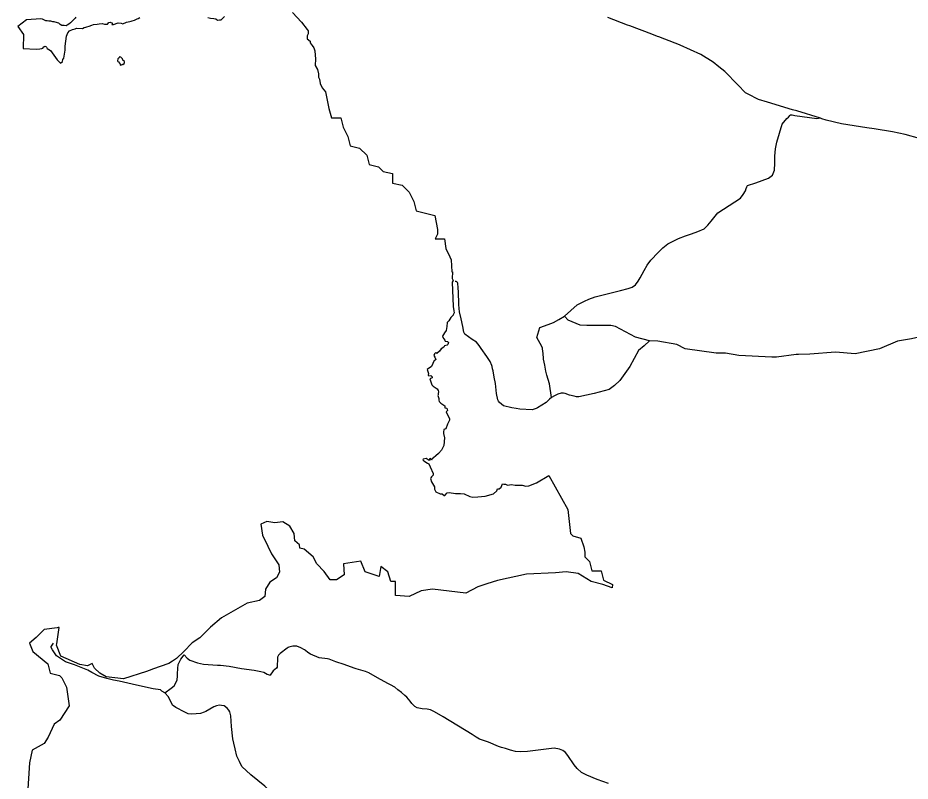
# Model space of a CAD drawing. Extents: x 0 to 452, y 0 to 685.
# Drawn here: x 103.6 to 170.4, y 365.3 to 422.4 of the extents above; entities that cross this region are included whole.
import ezdxf

# ---------------------------------------------------------------- set-up
doc = ezdxf.new("R2010")
doc.units = 0
doc.layers.get('0').update_dxf_attribs({"linetype": 'CONTINUOUS'})

msp = doc.modelspace()

# ---------------------------------------------------------------- linework, layer by layer
at = {"color": 7}
for points in [[(124.199826, 422.830625), (124.862387, 422.105226), (125.296745, 421.550703), (125.370608, 421.472431), (125.366198, 421.369905), (125.360686, 421.229896), (125.283516, 421.094297), (125.283516, 420.861684), (125.511719, 420.6875), (125.520538, 420.551901), (125.675981, 420.372205), (125.797248, 420.188099), (125.855677, 419.965408), (125.898672, 419.631371), (125.908594, 419.360174), (125.900877, 418.856363), (126.060729, 418.557604), (126.151129, 418.250026), (126.142309, 417.985443), (126.221684, 417.837717), (126.269088, 417.505885), (126.417917, 417.19059), (126.673681, 416.906163), (126.919523, 415.651597), (127.101424, 414.950451), (127.801467, 414.955963), (127.981163, 414.254818), (128.336146, 413.554774), (128.516944, 412.853628), (129.21809, 412.683854), (129.747257, 412.1602), (129.928056, 411.460156), (130.629201, 411.28928), (130.981979, 410.939809), (131.683125, 410.770035), (131.687535, 410.067787), (132.389783, 409.898012), (132.917847, 409.374357), (133.273932, 408.674314), (133.454731, 407.973168), (134.857023, 407.63362)], [(107.98197, 422.488871), (107.932361, 422.407292), (107.907005, 422.381936), (107.589505, 422.069948), (107.44178, 421.947578), (107.334844, 421.886944), (107.243342, 421.846155), (107.103333, 421.848359), (106.934662, 421.858281), (106.817804, 421.935451), (106.705356, 422.029158), (106.617162, 422.069948), (106.35809, 422.140503), (106.245643, 422.140503), (106.099019, 422.185703), (105.954601, 422.19342), (105.84105, 422.207752), (105.724193, 422.219878), (105.481658, 422.327917), (105.362595, 422.34776), (104.286623, 422.281614), (103.638394, 421.774496), (104.06724, 421.192413), (104.040781, 420.139592), (105.01533, 420.096597), (105.284323, 420.110929), (105.439766, 420.12967), (105.498194, 420.161641), (105.57316, 420.255347), (105.665764, 420.304957), (105.7275, 420.298342), (105.774905, 420.225582), (105.821207, 420.135182), (106.094609, 419.985252), (106.577474, 419.292925), (106.824418, 419.034957), (106.991988, 419.167248), (107.011832, 419.311667), (107.07908, 419.415295), (107.182708, 420.003993), (107.171684, 420.315981), (107.267595, 421.0502), (107.372326, 421.320295), (107.506823, 421.452587), (107.733924, 421.571649), (107.926849, 421.615746), (108.039297, 421.656537), (108.470347, 421.633385), (108.601537, 421.714965), (108.720599, 421.728194), (108.799974, 421.765677), (108.987387, 421.819696), (109.186927, 421.890252), (109.299375, 421.927734), (109.580495, 421.949783), (109.726016, 421.986163), (109.949809, 422.003802), (110.125095, 421.956398), (110.357708, 421.964114), (110.4448, 422.088689), (110.556146, 422.109635), (110.714896, 422.031363), (110.676311, 421.943168), (110.787656, 421.92553), (111.152561, 422.049002), (111.36092, 422.028056), (111.502031, 421.992778), (111.76441, 422.11625), (112.024583, 422.158142), (112.112778, 422.176884), (112.202075, 422.198932), (112.36303, 422.268385), (112.572491, 422.35658), (112.650764, 422.389653), (112.758802, 422.450287)], [(117.865261, 422.452491), (118.058186, 422.400677), (118.294106, 422.380833), (118.455061, 422.351068), (118.580738, 422.271693), (118.720747, 422.27941), (118.865165, 422.286024), (118.98533, 422.421623), (119.111007, 422.523047)], [(111.503134, 418.952274), (111.604557, 419.009601), (111.622196, 419.077951), (111.607865, 419.156224), (111.494314, 419.271979), (111.462344, 419.375607), (111.346588, 419.496875), (111.250677, 419.515616), (111.199965, 419.402066), (111.127205, 419.361276), (111.098542, 419.22678), (111.12059, 419.154019), (111.204375, 419.129766), (111.233038, 419.064722), (111.281545, 419.038264), (111.28375, 418.926918), (111.327847, 418.893845), (111.388481, 418.914792), (111.417144, 418.958889), (111.465651, 418.934635), (111.503134, 418.952274)], [(134.857023, 407.63362), (135.040026, 406.580799), (135.042231, 406.229123), (134.870252, 405.877448), (135.465564, 405.880755), (135.570295, 405.881857), (135.664002, 405.1752)], [(135.664002, 405.1752), (135.96717, 404.543507), (136.073004, 404.320816), (136.129227, 403.426745), (136.177734, 403.422335), (136.131432, 402.917422), (136.215217, 402.771901), (136.13474, 402.631892), (136.217422, 400.809575), (136.270338, 400.488767), (136.294592, 400.342144), (136.218524, 400.197726), (136.205295, 400.183394), (136.036623, 399.992674), (135.902127, 399.754549), (135.761016, 399.634384)], [(135.761016, 399.634384), (135.741172, 399.321293), (135.687153, 399.023637), (135.569193, 398.839531), (135.430287, 398.596996), (135.451233, 398.49447), (135.60447, 398.30375), (135.630929, 398.224375), (135.792986, 398.191302), (135.85803, 398.127361), (135.829366, 397.975226), (135.759913, 397.933333), (135.570295, 397.876007), (135.529505, 397.780095), (135.315634, 397.644496), (135.192162, 397.46921), (134.991519, 397.296128), (134.914349, 397.366684), (134.822847, 397.286207), (134.775443, 397.161632), (134.843793, 397.017213), (134.912144, 396.84303), (134.868047, 396.791215), (134.797491, 396.773576), (134.606771, 396.335912), (134.280451, 396.104401), (134.378568, 395.803437), (134.33888, 395.67776), (134.386285, 395.640278), (134.54724, 395.653507), (134.634332, 395.5598), (134.644254, 395.47822), (134.482196, 395.397743), (134.608976, 394.96559), (134.718116, 394.868576), (135.021285, 394.65691), (135.09184, 394.536745), (135.129323, 394.440833), (135.090738, 394.314054), (135.098455, 394.201606), (135.057665, 394.159713), (135.142552, 393.94033), (135.144757, 393.81796), (135.178932, 393.7), (135.293585, 393.57763), (135.586832, 393.3825), (135.596754, 393.240287), (135.734557, 393.199496), (135.770938, 393.128941), (135.787474, 393.025312), (135.705894, 392.930503), (135.934097, 392.420078), (135.946224, 392.315347), (135.790781, 392.016588), (135.670616, 391.656094), (135.523993, 391.603177), (135.498637, 391.424583), (135.49974, 391.31434), (135.5725, 390.985816), (135.515174, 390.421371), (135.354219, 390.056467), (135.116094, 389.823854), (134.908837, 389.644158), (134.735755, 389.492023), (134.636537, 389.426979), (134.596849, 389.311224), (134.529601, 389.430287), (134.443611, 389.421467), (134.411641, 389.296892), (134.197769, 389.438003), (133.977283, 389.383984), (133.942005, 389.33217), (134.023585, 389.257205), (134.285963, 389.103967), (134.395104, 389.043333), (134.499835, 388.81072), (134.712604, 388.312422), (134.710399, 388.199974), (134.597951, 388.070989), (134.553854, 387.992717), (134.529601, 387.932083), (134.602361, 387.702778), (134.820643, 387.320234), (134.828359, 387.141641), (134.924271, 386.944306), (135.253898, 386.794375), (135.392804, 386.804297), (135.544939, 386.675312), (135.602266, 386.67421), (135.758811, 386.871545), (135.925278, 386.883672), (136.403733, 386.808707), (136.775252, 386.826345), (137.032118, 386.79658), (137.47309, 386.586016), (137.692474, 386.543021), (138.070608, 386.559557), (138.621823, 386.615781), (139.236979, 386.803194), (139.482821, 387.014861), (139.54566, 387.168099), (139.65921, 387.158177), (139.803629, 387.302595), (139.913872, 387.539618), (140.016398, 387.510955), (140.129948, 387.530799), (140.2898, 387.451424), (140.587457, 387.506545), (140.857552, 387.452526), (141.393333, 387.449219), (141.653507, 387.380868), (141.891632, 387.392995), (142.456076, 387.617891), (143.378811, 388.163594), (144.805356, 385.619184)], [(144.805356, 385.619184), (145.003793, 383.829939), (145.180182, 383.656857), (145.783212, 383.463932), (145.984957, 382.82783), (146.063229, 382.43316), (146.066537, 382.083689), (146.418212, 381.734219), (146.599011, 381.033073), (147.299054, 381.038585), (147.477648, 380.337439), (148.152335, 380.014427), (148.112648, 379.750946)], [(123.985955, 384.377847), (123.473325, 384.707474), (122.881319, 384.630304), (122.271675, 384.727318), (121.825191, 384.53329), (121.95197, 383.689931), (122.338924, 382.886259), (122.629965, 382.304175), (123.182283, 381.490582), (123.210946, 380.938264), (122.988255, 380.502804), (122.494366, 380.191918), (122.174662, 379.649523), (122.112925, 379.101614), (121.728177, 378.797344), (120.80875, 378.622057), (118.879497, 377.508602), (118.065903, 376.820686), (117.262231, 376.025833), (116.680148, 375.628958), (116.060582, 374.998368), (115.510469, 374.472509), (115.201788, 374.266354), (114.936102, 374.08776)], [(130.672196, 380.618559), (129.62599, 380.948186), (129.305182, 381.743038), (128.017543, 381.54901), (128.051719, 380.72329), (127.493889, 380.367205), (127.003307, 380.365), (126.553516, 380.976849), (126.021042, 381.54901), (125.749844, 382.081484), (125.061927, 382.653646), (124.742222, 382.720894), (124.709149, 382.981068), (124.374011, 383.283134), (124.30566, 383.835451), (123.985955, 384.377847)], [(148.112648, 379.750946), (147.408194, 380.00671), (146.554913, 380.239323), (145.564931, 380.84125), (144.663143, 380.966927), (143.878212, 380.889757), (141.698707, 380.792743), (139.528021, 380.298854), (138.733168, 380.056319), (138.065095, 379.833628), (137.173229, 379.349662), (134.682838, 379.659444), (133.820738, 379.523845), (132.920052, 379.107127), (131.912431, 379.17217), (131.904713, 380.226094), (131.554141, 380.223889), (131.321528, 380.948186), (130.807795, 381.354982), (130.672196, 380.618559)], [(114.936102, 374.08776), (113.723429, 373.675451), (113.656181, 373.650095), (113.261511, 373.501267), (111.55605, 372.94454), (110.239748, 373.099982), (109.763498, 373.37559), (109.37875, 373.740495), (109.201259, 374.088863), (108.852891, 373.911371), (108.270807, 374.015), (106.851979, 374.642283), (106.537787, 375.455877), (106.556528, 375.577144), (106.735122, 376.789818), (106.659054, 376.779896), (106.584088, 376.768871), (105.604028, 376.633273), (105.01974, 376.045677), (104.510417, 375.60691), (104.752951, 374.987344), (105.876328, 374.064609), (106.057127, 373.363463), (106.758273, 373.192587), (106.933559, 373.019505), (107.289644, 372.320564), (107.483672, 370.920477), (106.783629, 369.858837), (106.36691, 369.541337), (105.902787, 368.587734), (105.607335, 368.114792), (104.700035, 367.608776), (104.522543, 366.665095), (104.360486, 364.298177)]]:
    msp.add_lwpolyline(points, dxfattribs=at)
at = {"color": 2}
for points in [[(151.599636, 421.00941), (151.502622, 421.04579), (151.080391, 421.205642), (149.434462, 421.826311), (149.262483, 421.892457), (147.789636, 422.466823)], [(152.90822, 420.512213), (152.840972, 420.537569), (151.599636, 421.00941)], [(171.112656, 413.394922), (170.039991, 413.696988), (169.089696, 413.89763), (167.728194, 414.111502), (167.175877, 414.198594), (165.291823, 414.507274), (164.140886, 414.77737), (163.814566, 414.875486), (163.697708, 414.910764), (161.927205, 415.473003), (161.624037, 415.533637), (159.73447, 416.123437), (159.076319, 416.329592), (158.300208, 416.726467), (158.096259, 416.831198), (157.517483, 417.417691), (156.544037, 418.405469), (156.108576, 418.760451), (155.672014, 419.116537), (154.753689, 419.695312), (153.209184, 420.397561), (152.90822, 420.512213)], [(159.806129, 410.432691), (160.104887, 410.648767), (160.277969, 411.034618), (160.297812, 411.56158), (160.281276, 412.086337), (160.330886, 412.619913), (160.452153, 413.122621), (160.846823, 414.463177), (161.199601, 414.885408), (161.312049, 414.992344), (161.438828, 415.138967)], [(163.697708, 414.910764), (163.444149, 414.860052), (161.790504, 415.103689), (161.585451, 415.147787), (161.438828, 415.138967)], [(144.54408, 400.099609), (145.498785, 400.945174), (146.04559, 401.220781), (146.375217, 401.370712), (146.852569, 401.55592), (148.734418, 402.012326), (149.316502, 402.157847), (149.621875, 402.27691), (149.85559, 402.452196), (150.068359, 402.727804), (150.217187, 402.976953), (150.501615, 403.518246), (150.738637, 403.904097), (151.020859, 404.283333), (151.56546, 404.867621), (151.917136, 405.210477), (152.27763, 405.507031), (153.093429, 405.91934), (153.59283, 406.11888), (154.047031, 406.27322), (154.528793, 406.435278), (154.996224, 406.637023), (155.279549, 406.901606), (155.523186, 407.203672), (156.021484, 407.830955), (157.72033, 408.927873), (157.929792, 409.202378), (158.086337, 409.492318), (158.148073, 409.65658), (158.205399, 409.77013), (158.256111, 409.884783), (158.862448, 410.09204)], [(158.862448, 410.09204), (159.806129, 410.432691)], [(136.671623, 400.670668), (136.653984, 400.977144), (136.631936, 401.308976), (136.622014, 401.603325), (136.61099, 401.881137), (136.586736, 402.24053), (136.56138, 402.534878), (136.545946, 402.624175), (136.500747, 402.669375), (136.446727, 402.696936), (136.399323, 402.70355), (136.357431, 402.691424)], [(143.169349, 393.62283), (142.517812, 393.239184), (142.424106, 393.188472), (142.118733, 393.084844), (141.212535, 393.126736), (140.93362, 393.174141), (140.599583, 393.234774), (139.991042, 393.390217), (139.673542, 393.641571), (139.615113, 393.724253), (139.561094, 393.833394), (139.467387, 394.309644), (139.384705, 395.044965), (139.293203, 395.528932), (139.205009, 396.006285), (139.170833, 396.150703), (139.130043, 396.322682), (139.099175, 396.405364), (138.990035, 396.698611), (138.7475, 397.071232), (138.306528, 397.677569), (138.1577, 397.90908), (137.962569, 398.14059), (137.63184, 398.356667), (137.079523, 398.756849), (137.013377, 398.910087), (136.951641, 399.319088), (136.803915, 399.890148), (136.699184, 400.433646), (136.671623, 400.670668)], [(143.429523, 395.037248), (143.22888, 395.690989), (143.164939, 395.980929), (143.131866, 396.135269), (143.06572, 396.437335), (142.969809, 396.87059), (142.945556, 397.349045), (142.937838, 397.406371), (142.895946, 397.735998), (142.717352, 398.052396), (142.486944, 398.492266), (142.705226, 399.254045), (143.31487, 399.466814), (143.730486, 399.626667), (144.117439, 399.851562), (144.54408, 400.099609)], [(148.366207, 399.324601), (148.010122, 399.395156), (146.965018, 399.400668), (146.226389, 399.388542), (145.711554, 399.421614), (144.832917, 399.798646), (144.54408, 400.099609)], [(171.938377, 398.690703), (171.260382, 398.569436), (170.512934, 398.402969), (169.474444, 398.21776), (168.132787, 397.657726), (166.311571, 397.26967), (164.81888, 397.405269), (162.900651, 397.261953), (162.052882, 397.235495), (161.89303, 397.231085), (160.404748, 397.040364), (160.226155, 397.017213), (160.070712, 397.026033), (157.607882, 397.159427), (156.590338, 397.318177), (155.906832, 397.324792), (153.585113, 397.66434), (152.965547, 397.966406), (151.52908, 398.221068), (150.922743, 398.253038), (149.86441, 398.525338), (148.366207, 399.324601)], [(150.922743, 398.253038), (150.507127, 397.878212), (150.080486, 397.519922), (149.427847, 396.337014), (148.680399, 395.280885), (148.297856, 394.897239), (147.898776, 394.610607), (146.768785, 394.311849), (145.621155, 394.04947), (145.44697, 394.05388), (145.276094, 394.09908), (144.935443, 394.190582), (144.605816, 394.312951), (144.464705, 394.343819), (144.310365, 394.329488), (144.054601, 394.250113), (143.812066, 394.140972), (143.583863, 394.01309), (143.427318, 393.878594), (143.169349, 393.62283)], [(143.583863, 394.01309), (143.429523, 395.037248)], [(106.228004, 375.109713), (106.114453, 375.331302), (106.155243, 375.386424), (106.316198, 375.60691)], [(126.814792, 374.442743), (126.193021, 374.526528), (125.541484, 374.795521), (125.337535, 374.915686), (125.173273, 375.073333), (125.091693, 375.127352), (124.824905, 375.260746), (124.518429, 375.388628), (124.209748, 375.39855), (124.016823, 375.336814), (123.918707, 375.304844), (123.872405, 375.290512), (123.794132, 375.233186), (123.264965, 374.84513), (123.145903, 374.721658), (123.077552, 374.569523), (123.075347, 374.422899), (123.053299, 373.92901), (123.048889, 373.81987), (122.991563, 373.751519), (122.743516, 373.53434), (122.524132, 373.210226)], [(117.71092, 370.491632), (117.575321, 370.438715), (117.314045, 370.351623), (116.650382, 370.300912), (116.379184, 370.32296), (116.12783, 370.450842), (115.471884, 370.798107), (115.201788, 370.973394), (114.90303, 371.600677), (114.635139, 371.899436), (114.41796, 372.019601), (114.319844, 372.130946), (113.768629, 372.198194), (112.529497, 372.462778), (111.217604, 372.764844), (110.799783, 372.846424), (110.304792, 372.959974), (109.69184, 373.138568), (109.181415, 373.417482), (108.885963, 373.601588), (107.884957, 373.989644), (107.198143, 374.213437), (106.541094, 374.676458), (106.228004, 375.109713)], [(115.583229, 373.320469), (115.617405, 373.719549), (115.632838, 374.016102), (115.827969, 374.415182), (116.07822, 374.750321)], [(116.07822, 374.750321), (116.309731, 374.503377), (116.503759, 374.347934), (117.085842, 374.13296), (117.522405, 374.048073), (118.577431, 373.973107), (118.800122, 373.979722), (119.442838, 373.902552), (120.385417, 373.723958), (121.320278, 373.603793), (121.821884, 373.490243), (122.045677, 373.439531)], [(131.325937, 372.588455), (130.556441, 373.03053), (129.906007, 373.386614), (129.656858, 373.495755), (129.30849, 373.588359), (128.966736, 373.696398), (128.796962, 373.751519), (128.052821, 374.007283), (127.446484, 374.220052), (126.947083, 374.425104), (126.814792, 374.442743)], [(115.577717, 373.219045), (115.583229, 373.320469)], [(122.045677, 373.439531), (122.300338, 373.289601), (122.524132, 373.210226)], [(114.635139, 371.899436), (115.109184, 372.242292), (115.346207, 372.419783), (115.551259, 372.838707), (115.57441, 373.181562), (115.577717, 373.219045)], [(147.834835, 365.108463), (146.989271, 365.41053), (146.214262, 365.720312), (145.827309, 365.922057), (145.50099, 366.224123), (145.268377, 366.495321), (144.804254, 367.19316), (144.617943, 367.418056), (144.416198, 367.581215), (144.175868, 367.689253), (143.780095, 367.743273), (141.772569, 367.51066), (141.222457, 367.479792), (140.874088, 367.502943), (140.509184, 367.604366), (140.134358, 367.721224), (139.841111, 367.813828), (139.61842, 367.883281), (138.87428, 368.193064), (138.486224, 368.325356), (138.184158, 368.425677), (137.928394, 368.588837), (137.649479, 368.781762), (135.463359, 370.100269), (134.811823, 370.464071), (134.509757, 370.627231), (134.26171, 370.68125), (133.897908, 370.704401), (133.525287, 370.778264), (133.346693, 370.882995), (133.132821, 371.096866), (132.999427, 371.283177), (132.87375, 371.417674), (132.74697, 371.562092), (132.590425, 371.697691), (132.340174, 371.91928), (132.085512, 372.128741), (131.84849, 372.315052), (131.52658, 372.503568), (131.325937, 372.588455)], [(124.304557, 361.320512), (124.245026, 361.417526), (123.391745, 362.840764), (122.658629, 364.356606), (122.132769, 364.905616), (121.084358, 365.753385), (120.407465, 366.387283), (120.229974, 366.751085), (120.035946, 367.157882), (119.910269, 367.700278), (119.803333, 368.116996), (119.716241, 368.441111), (119.629149, 369.385894), (119.571823, 370.167517), (119.503472, 370.468481), (119.421893, 370.608489), (119.295113, 370.749601), (119.068012, 370.923785), (118.888316, 370.952448), (118.718542, 370.96237), (118.505773, 370.928194), (118.311745, 370.851024), (117.71092, 370.491632)]]:
    msp.add_lwpolyline(points, dxfattribs=at)

doc.saveas('drawing.dxf')
